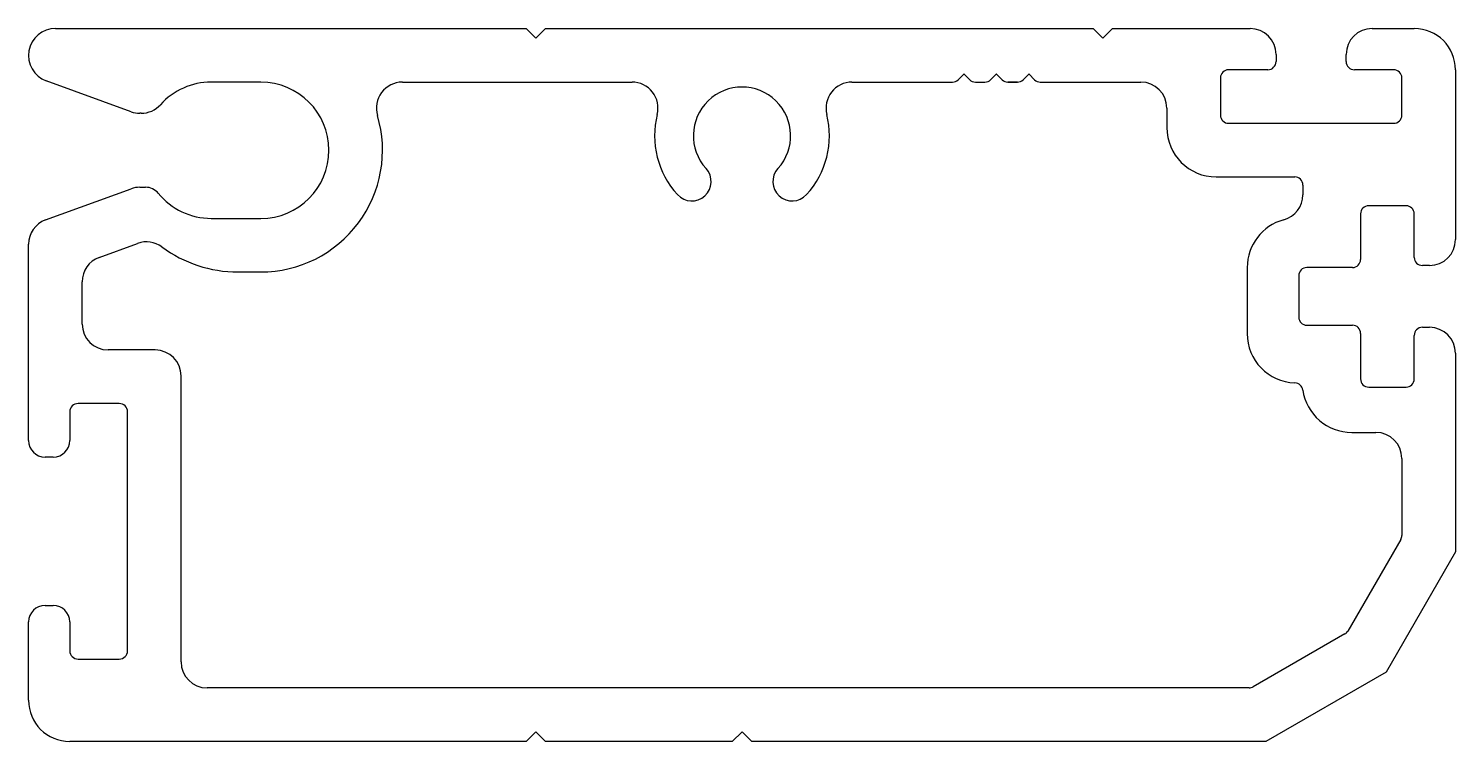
# Model space of a CAD drawing. Header units: inches. Extents: x -22.1 to 21.8, y 0.2 to 22.1.
import ezdxf

# ---------------------------------------------------------------- set-up
doc = ezdxf.new("R2010")
doc.units = ezdxf.units.IN
doc.header["$MEASUREMENT"] = 0

msp = doc.modelspace()

# ---------------------------------------------------------------- linework, layer by layer
at = {"color": 7, "linetype": 'Continuous'}
for p, q in [((-21.306, 22.126), (-6.817, 22.126)), ((-6.817, 22.126), (-6.517, 21.826)), ((-6.517, 21.826), (-6.217, 22.126)), ((-6.217, 22.126), (10.645, 22.126)), ((10.645, 22.126), (10.945, 21.826)), ((10.945, 21.826), (11.245, 22.126)), ((11.245, 22.126), (15.479, 22.126)), ((19.238, 22.126), (20.534, 22.126)), ((16.279, 21.326), (16.279, 21.11)), ((18.438, 21.11), (18.438, 21.326)), ((6.49, 20.549), (6.661, 20.72)), ((6.673, 20.72), (6.844, 20.549)), ((7.49, 20.549), (7.661, 20.72)), ((7.673, 20.72), (7.844, 20.549)), ((8.49, 20.549), (8.661, 20.72)), ((8.673, 20.72), (8.844, 20.549)), ((16.025, 20.856), (14.819, 20.856)), ((19.899, 20.856), (18.692, 20.856)), ((21.804, 20.856), (21.804, 15.624)), ((-18.982, 19.564), (-21.591, 20.513)), ((-14.987, 20.475), (-16.514, 20.475)), ((-10.627, 20.475), (-3.554, 20.475)), ((3.22, 20.475), (3.22, 20.475)), ((3.22, 20.475), (6.314, 20.475)), ((7.021, 20.475), (7.313, 20.475)), ((8.02, 20.475), (8.313, 20.475)), ((8.313, 20.475), (8.02, 20.475)), ((8.02, 20.475), (8.313, 20.475)), ((8.313, 20.475), (8.02, 20.475)), ((8.02, 20.475), (8.313, 20.475)), ((9.02, 20.475), (9.02, 20.475)), ((9.02, 20.475), (9.02, 20.475)), ((9.02, 20.475), (12.114, 20.475)), ((14.565, 20.602), (14.565, 19.459)), ((20.153, 19.459), (20.153, 20.602)), ((-18.67, 19.515), (-18.709, 19.515)), ((12.914, 19.675), (12.914, 19.078)), ((14.819, 19.205), (19.899, 19.205)), ((-21.612, 16.23), (-18.982, 17.187)), ((-18.709, 17.235), (-18.532, 17.235)), ((14.438, 17.554), (16.855, 17.554)), ((17.105, 17.304), (17.105, 17.004)), ((-16.514, 16.275), (-14.987, 16.275)), ((18.883, 16.415), (18.883, 15.01)), ((20.284, 16.665), (19.133, 16.665)), ((20.534, 15.074), (20.534, 16.415)), ((-22.138, 9.426), (-22.138, 15.478)), ((-19.961, 15.074), (-18.779, 15.504)), ((-15.69, 14.625), (-14.987, 14.625)), ((15.39, 14.762), (15.39, 12.727)), ((16.978, 14.51), (16.978, 13.232)), ((18.633, 14.76), (17.228, 14.76)), ((21.004, 14.824), (20.784, 14.824)), ((-20.487, 13.02), (-20.487, 14.322)), ((17.228, 12.982), (18.633, 12.982)), ((20.784, 12.919), (21.004, 12.919)), ((18.883, 12.732), (18.883, 11.327)), ((20.534, 11.327), (20.534, 12.669)), ((-18.239, 12.22), (-19.687, 12.22)), ((21.804, 12.119), (21.804, 5.997)), ((-17.439, 2.606), (-17.439, 11.42)), ((19.133, 11.077), (20.284, 11.077)), ((-19.344, 10.569), (-20.614, 10.569)), ((-20.868, 10.315), (-20.868, 9.426)), ((-19.09, 2.949), (-19.09, 10.315)), ((18.611, 9.68), (19.353, 9.68)), ((-21.376, 8.918), (-21.63, 8.918)), ((20.153, 8.88), (20.153, 6.507)), ((20.119, 6.382), (18.49, 3.56)), ((21.804, 5.997), (19.666, 2.294)), ((-21.63, 4.346), (-21.376, 4.346)), ((-22.138, 1.425), (-22.138, 3.838)), ((-20.868, 3.838), (-20.868, 2.949)), ((18.399, 3.469), (15.578, 1.84)), ((-20.614, 2.695), (-19.344, 2.695)), ((19.666, 2.294), (15.962, 0.155)), ((15.453, 1.806), (-16.639, 1.806)), ((-6.517, 0.455), (-6.817, 0.155)), ((-6.217, 0.155), (-6.517, 0.455)), ((-0.167, 0.455), (-0.467, 0.155)), ((0.133, 0.155), (-0.167, 0.455)), ((-6.817, 0.155), (-20.868, 0.155)), ((-0.467, 0.155), (-6.217, 0.155)), ((15.962, 0.155), (0.133, 0.155))]:
    msp.add_line(p, q, dxfattribs=at)
for centre, radius, start, end in [((-21.306, 21.295), 0.832, 90, 250), ((15.479, 21.326), 0.8, 0, 90), ((19.238, 21.326), 0.8, 90, 180), ((20.534, 20.856), 1.27, 0, 90), ((16.025, 21.11), 0.254, 270, 360), ((18.692, 21.11), 0.254, 180, 270), ((6.667, 20.714), 0.008, 45, 135), ((7.667, 20.714), 0.008, 45, 135), ((8.667, 20.714), 0.008, 45, 135), ((14.819, 20.602), 0.254, 90, 180), ((19.899, 20.602), 0.254, 360, 90), ((-16.514, 18.375), 2.1, 90, 138.0127), ((-14.987, 18.375), 2.1, 270, 90), ((-10.627, 19.675), 0.8, 90, 196.6015), ((-3.554, 19.675), 0.8, 345.8966, 90), ((-0.167, 18.824), 1.499, 317.5498, 222.4502), ((3.22, 19.675), 0.8, 90, 194.1034), ((6.314, 20.725), 0.25, 270, 315), ((7.021, 20.725), 0.25, 225, 270), ((7.313, 20.725), 0.25, 270, 315), ((8.02, 20.725), 0.25, 225, 270), ((8.313, 20.725), 0.25, 270, 315), ((9.02, 20.725), 0.25, 225, 270), ((12.114, 19.675), 0.8, 0, 90), ((-18.67, 20.315), 0.8, 270, 318.0127), ((-18.709, 20.315), 0.8, 250, 270), ((-14.987, 18.375), 3.75, 270, 16.6015), ((-0.167, 18.824), 2.692, 165.8966, 222.4502), ((-0.167, 18.824), 2.692, 317.5498, 14.1034), ((14.819, 19.459), 0.254, 180, 270), ((19.899, 19.459), 0.254, 270, 0), ((14.438, 19.078), 1.524, 180, 270), ((-1.713, 17.41), 0.597, 222.4502, 42.4502), ((1.379, 17.41), 0.597, 137.5498, 317.5498), ((-18.709, 16.435), 0.8, 90, 110), ((-18.532, 16.735), 0.5, 39.1069, 90), ((16.855, 17.304), 0.25, 360, 90), ((-16.514, 18.375), 2.1, 219.1069, 270), ((16.305, 17.004), 0.8, 285.2044, 0), ((19.133, 16.415), 0.25, 90, 180), ((20.284, 16.415), 0.25, 360, 90), ((-21.338, 15.478), 0.8, 110, 180), ((16.914, 14.762), 1.524, 105.2044, 180), ((-18.506, 14.752), 0.8, 53.5572, 110), ((-15.69, 18.565), 3.94, 233.5572, 270), ((21.004, 15.624), 0.8, 270, 360), ((-19.687, 14.322), 0.8, 110, 180), ((18.633, 15.01), 0.25, 270, 360), ((20.784, 15.074), 0.25, 180, 270), ((17.228, 14.51), 0.25, 90, 180), ((17.228, 13.232), 0.25, 180, 270), ((-19.687, 13.02), 0.8, 180, 270), ((18.633, 12.732), 0.25, 0, 90), ((20.784, 12.669), 0.25, 90, 180), ((21.004, 12.119), 0.8, 0, 90), ((16.914, 12.727), 1.524, 180, 267.9533), ((-18.239, 11.42), 0.8, 360, 90), ((16.851, 10.95), 0.254, 8.2132, 87.9533), ((18.611, 11.204), 1.524, 188.2132, 270), ((19.133, 11.327), 0.25, 180, 270), ((20.284, 11.327), 0.25, 270, 0), ((-20.614, 10.315), 0.254, 90, 180), ((-19.344, 10.315), 0.254, 0, 90), ((19.353, 8.88), 0.8, 360, 90), ((-21.63, 9.426), 0.508, 180, 270), ((-21.376, 9.426), 0.508, 270, 0), ((19.903, 6.507), 0.25, 330, 360), ((-21.63, 3.838), 0.508, 90, 180), ((-21.376, 3.838), 0.508, 0, 90), ((18.274, 3.685), 0.25, 300, 330), ((-20.614, 2.949), 0.254, 180, 270), ((-19.344, 2.949), 0.254, 270, 360), ((-16.639, 2.606), 0.8, 180, 270), ((15.453, 2.056), 0.25, 270, 300), ((-20.868, 1.425), 1.27, 180, 270)]:
    msp.add_arc(centre, radius, start, end, dxfattribs=at)

doc.saveas('drawing.dxf')
